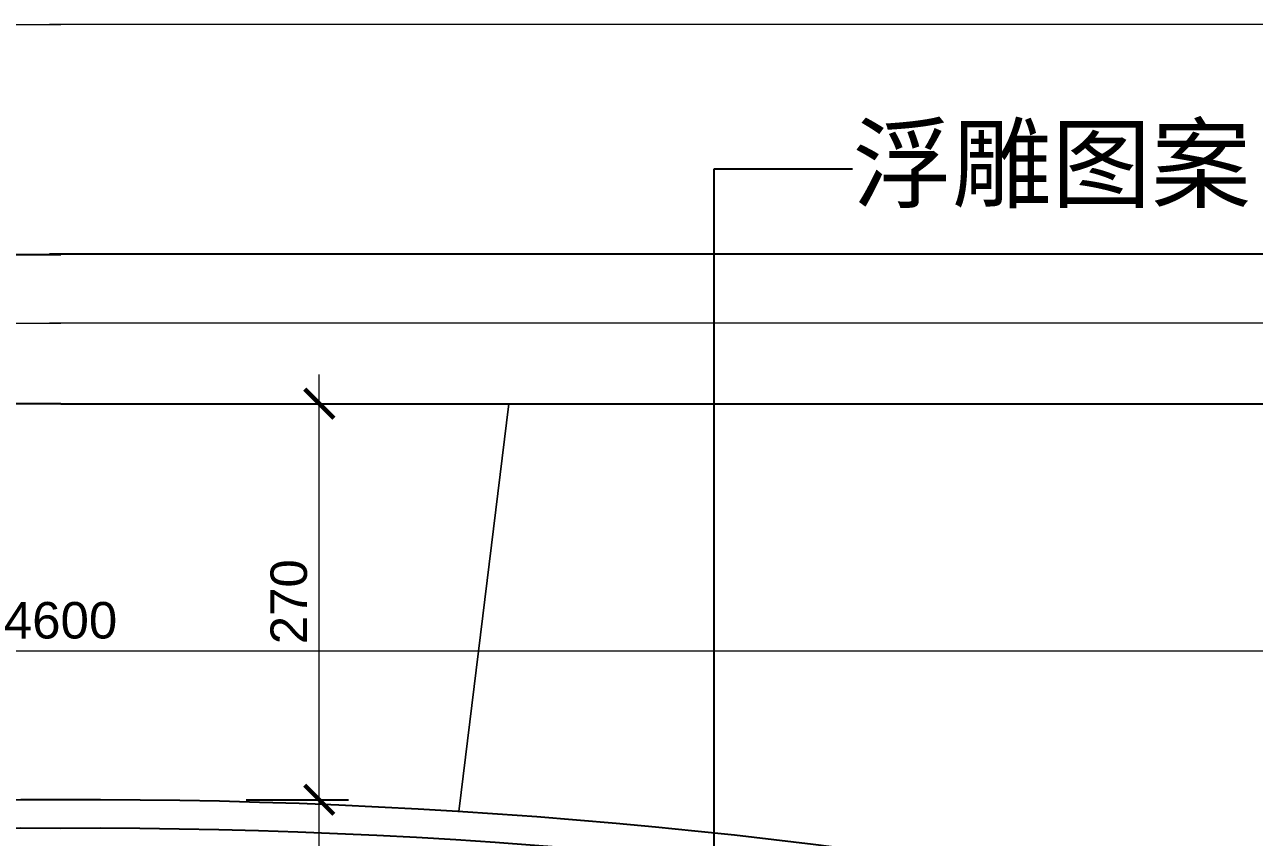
# Model space of a CAD drawing. Header units: millimetres. Extents: x 174511 to 265775, y -1918 to 26385.
# Drawn here: x 226009 to 226852, y 5742 to 6299 of the extents above; entities that cross this region are included whole.
import ezdxf
from ezdxf import colors
from ezdxf.entities.mleader import LeaderData, LeaderLine
from ezdxf.math import Vec2, Vec3
from ezdxf.xclip import XClip

# ---------------------------------------------------------------- set-up
doc = ezdxf.new("R2010")
doc.units = ezdxf.units.MM
doc.header["$XCLIPFRAME"] = 0
doc.layers.get('Defpoints').update_dxf_attribs({"color": 250})
for name, color, linetype, lineweight in [('_ACM-A-ANNO-DIMS', 2, 'Continuous', 13), ('_ACM-A-ANNO-DIMS @ 10', 2, 'Continuous', 13), ('_ACM-A-ANNO-DIMS @ 20', 2, 'Continuous', 13)]:
    doc.layers.add(name, color=color, linetype=linetype, lineweight=lineweight)
for name, color, linetype in [('I-DETL-LW01', 1, 'Continuous'), ('I-DETL-LW02', 2, 'Continuous'), ('PDF_Geometry', 7, 'Continuous')]:
    doc.layers.add(name, color=color, linetype=linetype)
doc.styles.add('Arial', font='ARIALUNI.ttf')
doc.styles.add('Arial_1', font='arial.ttf', dxfattribs={"height": 75})
doc.dimstyles.new('Aec-Arch-M-注释性', dxfattribs={"dimscale": 2, "dimtxt": 2.5, "dimasz": 2, "dimexe": 2, "dimexo": 2, "dimgap": 0.8, "dimtad": 1, "dimdec": 0, "dimrnd": 5, "dimzin": 3, "dimdsep": 46, "dimtxsty": 'Arial', "dimblk": 'WALL TYPE$0$_ArchTick', "dimcen": 2.5, "dimdle": 2, "dimclrd": 256, "dimclrt": 256, "dimazin": 2, "dimtfac": 0.75, "dimtdec": 0, "dimtix": 1, "dimtmove": 2, "dimatfit": 2, "dimfxl": 5, "dimfxlon": 1, "dimtolj": 1, "dimtzin": 0, "dimlwd": -1, "dimarcsym": 0})

# ---------------------------------------------------------------- blocks, each defined once
blk = doc.blocks.new('海龙_1212025767')
at = {"layer": 'PDF_Geometry', "color": 250, "lineweight": 18}
for p, q in [((300.74, -14321.54), (267.68, -14591.86)), ((300.74, -14321.54), (267.68, -14591.86)), ((267.68, -14591.86), (300.74, -14321.54)), ((267.68, -14591.86), (300.74, -14321.54))]:
    blk.add_line(p, q, dxfattribs=at)
for points in [[(-9566.53, -14070.26), (3.81, -14070.26)], [(9566.53, -14070.26), (-3.8, -14070.26)], [(-9444.71, -14268.22), (3.81, -14268.22)], [(9452.33, -14268.22), (-3.8, -14268.22)]]:
    blk.add_lwpolyline(points, dxfattribs=at)
at = {"layer": 'PDF_Geometry', "color": 250, "lineweight": 25}
for points in [[(-9444.71, -14222.53), (3.78, -14222.53)], [(9452.33, -14222.5), (-3.81, -14222.5)], [(3.78, -14321.51), (-9604.6, -14321.51)], [(3.81, -14321.51), (9604.6, -14321.51)]]:
    blk.add_lwpolyline(points, dxfattribs=at)
blk = doc.blocks.new('WALL TYPE$0$_ArchTick')
at = {"color": 0, "linetype": 'ByBlock', "const_width": 0.15}
blk.add_lwpolyline([(-0.5, -0.5), (0.5, 0.5)], dxfattribs=at)
blk = doc.blocks.new('*D140')
at = {"layer": '_ACM-A-ANNO-DIMS', "color": 0, "lineweight": -2, "transparency": 16777216}
for p, q in [((223733.83, 5819.55), (223733.83, 5889.55)), ((228333.83, 5819.55), (228333.83, 5889.55))]:
    blk.add_line(p, q, dxfattribs=at)
at = {"layer": '_ACM-A-ANNO-DIMS', "transparency": 16777216}
blk.add_line((223713.83, 5869.55), (228353.83, 5869.55), dxfattribs=at)
at = {"layer": 'Defpoints', "color": 0, "transparency": 16777216}
for p in [(228333.83, 5869.55), (223733.83, 5137.93, 0), (228333.83, 5137.93)]:
    blk.add_point(p, dxfattribs=at)
at = {"layer": '_ACM-A-ANNO-DIMS', "transparency": 16777216, "xscale": 20, "yscale": 20, "zscale": 20, "rotation": 180}
blk.add_blockref('WALL TYPE$0$_ArchTick', (223733.83, 5869.55), dxfattribs=at)
at = {"layer": '_ACM-A-ANNO-DIMS', "transparency": 16777216, "xscale": 20, "yscale": 20, "zscale": 20}
blk.add_blockref('WALL TYPE$0$_ArchTick', (228333.83, 5869.55), dxfattribs=at)
at = {"layer": '_ACM-A-ANNO-DIMS', "transparency": 16777216, "insert": (226033.83, 5890.33), "char_height": 25, "attachment_point": 5, "style": 'Arial'}
blk.add_mtext('\\A1;4600', dxfattribs=at)
blk = doc.blocks.new('*D141')
at = {"layer": '_ACM-A-ANNO-DIMS', "transparency": 16777216}
blk.add_line((226211.11, 5337.52), (226211.11, 5787.52), dxfattribs=at)
at = {"layer": '_ACM-A-ANNO-DIMS', "color": 0, "lineweight": -2, "transparency": 16777216}
for p, q in [((226161.11, 5767.52), (226231.11, 5767.52)), ((226161.11, 5357.52), (226231.11, 5357.52))]:
    blk.add_line(p, q, dxfattribs=at)
at = {"layer": 'Defpoints', "color": 0, "transparency": 16777216}
for p in [(226033.83, 5767.52), (226211.11, 5767.52), (226033.83, 5357.52)]:
    blk.add_point(p, dxfattribs=at)
at = {"layer": '_ACM-A-ANNO-DIMS', "transparency": 16777216, "xscale": 20, "yscale": 20, "zscale": 20}
for p, rotation in [((226211.11, 5767.52), 90), ((226211.11, 5357.52), 270)]:
    blk.add_blockref('WALL TYPE$0$_ArchTick', p, dxfattribs=dict(at, rotation=rotation))
at = {"layer": '_ACM-A-ANNO-DIMS', "transparency": 16777216, "insert": (226190.34, 5562.52), "char_height": 25, "attachment_point": 5, "rotation": 90, "style": 'Arial'}
blk.add_mtext('\\A1;410', dxfattribs=at)
blk = doc.blocks.new('*D142')
at = {"layer": '_ACM-A-ANNO-DIMS', "transparency": 16777216}
blk.add_line((226211.11, 5747.52), (226211.11, 6058.87), dxfattribs=at)
at = {"layer": '_ACM-A-ANNO-DIMS', "color": 0, "lineweight": -2, "transparency": 16777216}
for p, q in [((226161.11, 6038.87), (226231.11, 6038.87)), ((226161.11, 5767.52), (226231.11, 5767.52))]:
    blk.add_line(p, q, dxfattribs=at)
at = {"layer": 'Defpoints', "color": 0, "transparency": 16777216}
for p in [(226033.83, 6038.87), (226211.11, 6038.87), (226033.83, 5767.52)]:
    blk.add_point(p, dxfattribs=at)
at = {"layer": '_ACM-A-ANNO-DIMS', "transparency": 16777216, "xscale": 20, "yscale": 20, "zscale": 20}
for p, rotation in [((226211.11, 6038.87), 90), ((226211.11, 5767.52), 270)]:
    blk.add_blockref('WALL TYPE$0$_ArchTick', p, dxfattribs=dict(at, rotation=rotation))
at = {"layer": '_ACM-A-ANNO-DIMS', "transparency": 16777216, "insert": (226190.34, 5903.19), "char_height": 25, "attachment_point": 5, "rotation": 90, "style": 'Arial'}
blk.add_mtext('\\A1;270', dxfattribs=at)

msp = doc.modelspace()

# ---------------------------------------------------------------- linework, layer by layer
at = {"layer": 'I-DETL-LW01', "elevation": 0}
msp.add_lwpolyline([(228333.83, 5117.93, -0.022159), (228296.67, 5127.47, 0.005466), (227714.4, 5392.71, 0.106526), (226033.83, 5747.98, 0.106526), (224353.27, 5392.71, 0.005466), (223770.99, 5127.47, -0.022159), (223733.83, 5117.93, -0.019614)], format="xyb", dxfattribs=at)
at = {"layer": 'I-DETL-LW02', "elevation": 0}
msp.add_lwpolyline([(227722.52, 5410.53, 0.106518), (226033.83, 5767.52, 0.106518), (224345.14, 5410.53, 0.005453), (223763.82, 5145.73, -0.018758), (223733.83, 5137.93), (223733.83, 5117.93), (223743.83, 5107.93), (223763.83, 5107.93), (223763.83, 4757.93), (223743.83, 4757.93), (223733.83, 4747.93), (223733.83, 4727.93, 0.018758), (223763.82, 4735.73, -0.005453), (224345.14, 5000.53, -0.106518), (226033.83, 5357.52, -0.106518), (227722.52, 5000.53, -0.005453)], format="xyb", dxfattribs=at)

# ---------------------------------------------------------------- block references
ref = msp.add_blockref('海龙_1212025767', (226030.18, 20839.27), dxfattribs=dict(xscale=1.033438508881965, yscale=1.033438508881965, zscale=1.033438508881965))
XClip(ref).set_block_clipping_path([(-3231.8719099857, -21260.9707306357), (3931.4323424497, -12852.762707077)])

# ---------------------------------------------------------------- dimensions: what is measured, and where the dimension line sits
at = {"layer": '_ACM-A-ANNO-DIMS @ 10'}
for base, p1, p2, picture, middle in [((226211.11, 6038.87), (226033.83, 5767.52), (226033.83, 6038.87), '*D142', (226190.34, 5903.19)), ((226211.11, 5767.52), (226033.83, 5357.52), (226033.83, 5767.52), '*D141', (226190.34, 5562.52))]:
    dim = msp.add_linear_dim(base=base, p1=p1, p2=p2, angle=90, dimstyle='Aec-Arch-M-注释性', override={"dimscale": 10, "dimzin": 8, "dimtix": 1, "dimtofl": 1, "dimtmove": 2, "dimatfit": 2}, dxfattribs=at)
    dim.commit()
    dim.dimension.update_dxf_attribs({"geometry": picture, "text_midpoint": middle})
dim = msp.add_linear_dim(base=(228333.83, 5869.55), p1=(223733.83, 5137.93, 0), p2=(228333.83, 5137.93), dimstyle='Aec-Arch-M-注释性', override={"dimscale": 10, "dimzin": 8, "dimtix": 1, "dimtofl": 1, "dimtmove": 2, "dimatfit": 2}, dxfattribs=at)
dim.commit()
dim.dimension.update_dxf_attribs({"geometry": '*D140', "text_midpoint": (226033.83, 5890.33)})

# ---------------------------------------------------------------- leaders
at = {"layer": '_ACM-A-ANNO-DIMS @ 20'}
ml = msp.add_multileader_mtext('Standard', dxfattribs=at)
ml.set_content('{\\fSimSun|b1|i0|c134|p2;\\C0;浮雕图案（由专业厂家深化）}', color=256, style='Arial_1')
ml.set_leader_properties(color=2)
ml.build(insert=Vec2(0, 0))
ml.multileader.update_dxf_attribs({"text_right_attachment_type": 6, "dogleg_length": 4.74, "arrow_head_size": 40, "scale": 20})
ctx = ml.context
ctx.base_point, ctx.scale, ctx.char_height, ctx.arrow_head_size, ctx.landing_gap_size, ctx.plane_origin = Vec3(226576.46, 6199.84), 20, 50, 40, 0.06, Vec3(226153.21, 7958.24)
ctx.right_attachment = 6
notes = []
notes.append((ctx, [(0, (1, 1, 0), (226481.65, 6199.84), (1, 0), 94.81, [(0, [(226481.65, 5621.22)], 0, [])])]))
ctx.mtext.insert, ctx.mtext.flow_direction = Vec3(226576.52, 6228.28), 5
for ctx, leaders in notes:
    for number, flags, end, landing, length, lines in leaders:
        leader = LeaderData()
        leader.index, (leader.has_last_leader_line, leader.has_dogleg_vector, leader.attachment_direction) = number, flags
        leader.last_leader_point, leader.dogleg_vector, leader.dogleg_length = Vec3(end), Vec3(landing), length
        for number, points, colour, breaks in lines:
            line = LeaderLine()
            line.index, line.vertices, line.color, line.breaks = number, Vec3.list(points), colors.encode_raw_color(colour), breaks
            leader.lines.append(line)
        ctx.leaders.append(leader)

doc.saveas('drawing.dxf')
